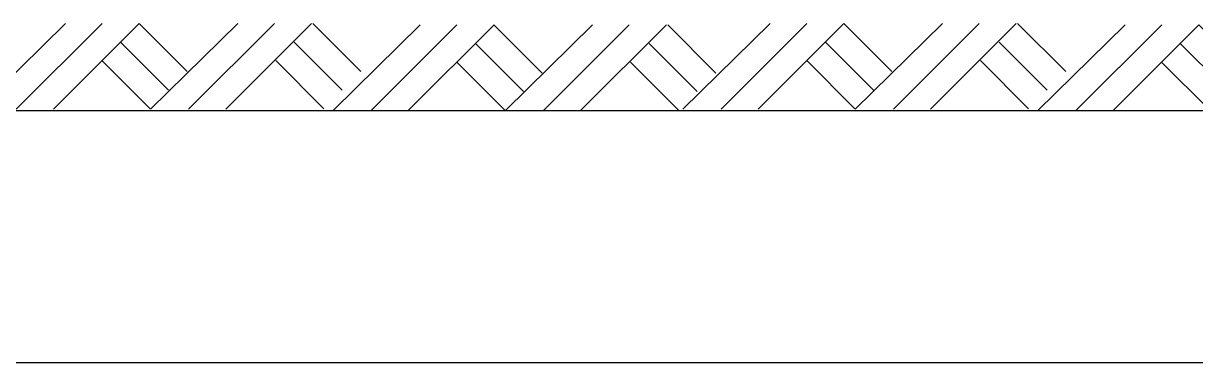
# Model space of a CAD drawing. Extents: x -1852 to 2348, y -1632 to 4031.
# Drawn here: x -11 to 686, y 2481 to 2683 of the extents above; entities that cross this region are included whole.
import ezdxf

# ---------------------------------------------------------------- set-up
doc = ezdxf.new("R2010")
doc.units = 0
doc.header["$MEASUREMENT"] = 0
doc.layers.add('LEVEL', color=2, linetype='CONTINUOUS')
doc.layers.add('STAIR', color=140, linetype='CONTINUOUS')

# ---------------------------------------------------------------- blocks, each defined once
blk = doc.blocks.new('DI')
at = {"layer": 'STAIR'}
for p, q in [((-51.91, -51.04), (0, 0)), ((-29.24, -51.04), (21.82, 0.03)), ((43.91, 0.03), (-7.16, -51.04)), ((73.35, -51.04), (124.39, 0)), ((146.47, 0), (95.44, -51.04)), ((72.47, -28.63), (43.86, -0.02)), ((50.65, -51.04), (102.55, 0)), ((175.85, -28.63), (147.24, -0.02)), ((32.82, -11.06), (61.43, -39.67)), ((136.19, -11.06), (164.8, -39.67)), ((21.77, -22.11), (50.38, -50.72)), ((125.15, -22.11), (153.76, -50.72))]:
    blk.add_line(p, q, dxfattribs=at)

msp = doc.modelspace()

# ---------------------------------------------------------------- linework, layer by layer
at = {"layer": 'LEVEL'}
for p, q in [((-1173.98, 2631.02), (1849.4, 2631.02)), ((-1173.98, 2481.02), (1849.4, 2481.02))]:
    msp.add_line(p, q, dxfattribs=at)

# ---------------------------------------------------------------- block references
at = {"layer": 'STAIR'}
for p in [(13.57, 2682.85), (224.76, 2682), (433, 2682.85), (644.19, 2682)]:
    msp.add_blockref('DI', p, dxfattribs=at)

doc.saveas('drawing.dxf')
